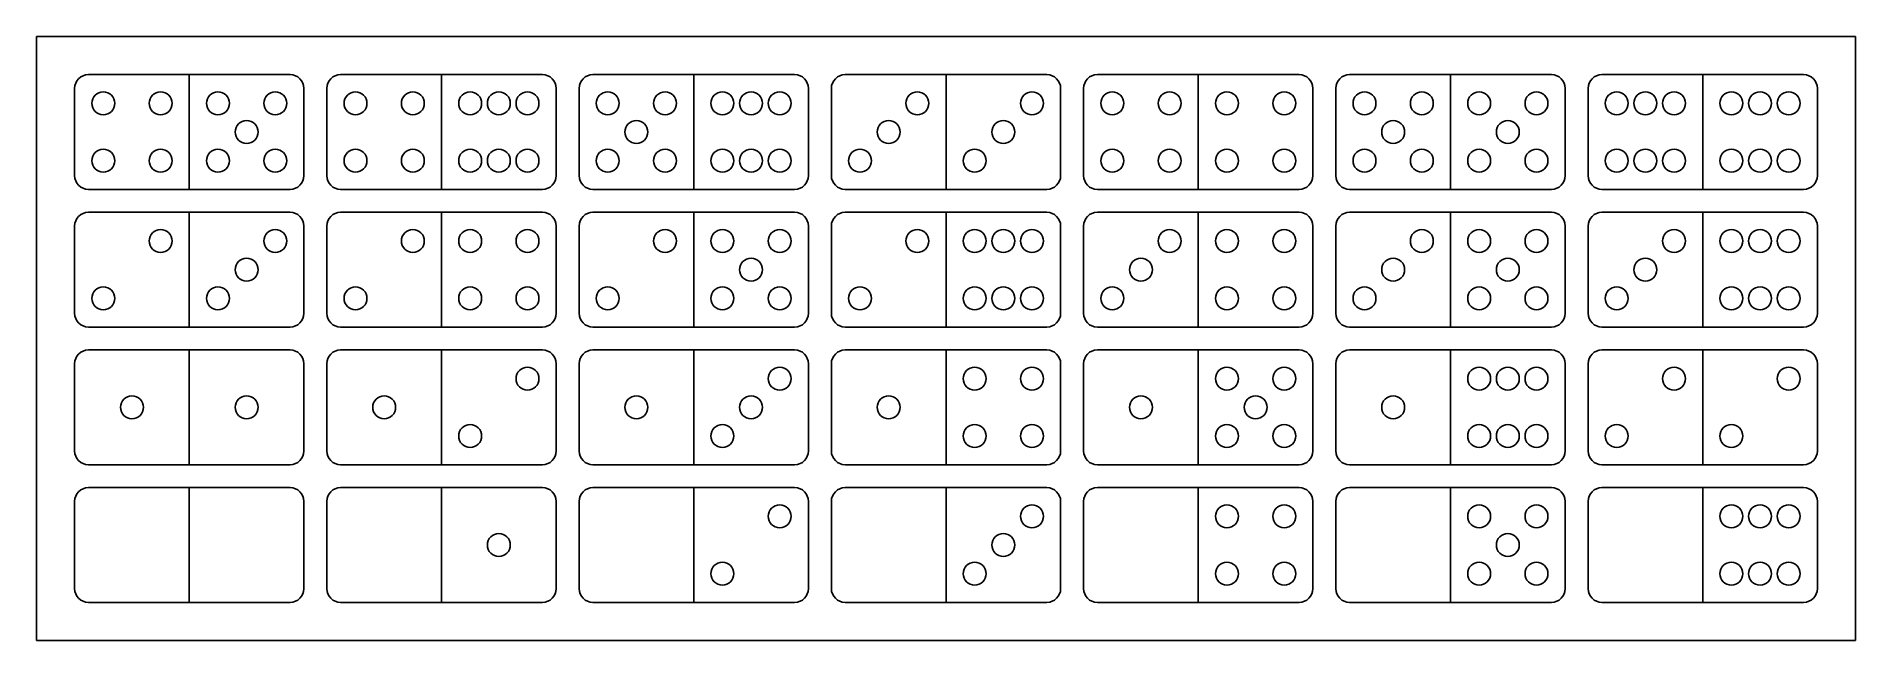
# Model space of a CAD drawing. Extents: x 0 to 238, y 0 to 79.
import ezdxf

# ---------------------------------------------------------------- set-up
doc = ezdxf.new("R2010")
doc.units = 0
doc.layers.add('WHITE', color=7, linetype='CONTINUOUS')
doc.layers.add('YELLOW', color=2, linetype='CONTINUOUS')

msp = doc.modelspace()

# ---------------------------------------------------------------- linework, layer by layer
at = {"layer": 'WHITE', "linetype": 'CONTINUOUS'}
for p, q in [((0, 79), (0, 0)), ((238, 79), (0, 79)), ((238, 0), (238, 79)), ((33.2, 74), (6.8, 74)), ((66.2, 74), (39.8, 74)), ((99.2, 74), (72.8, 74)), ((132.2, 74), (105.8, 74)), ((165.2, 74), (138.8, 74)), ((198.2, 74), (171.8, 74)), ((231.2, 74), (204.8, 74)), ((5, 72.2), (5, 60.8)), ((35, 60.8), (35, 72.2)), ((38, 72.2), (38, 60.8)), ((68, 60.8), (68, 72.2)), ((71, 72.2), (71, 60.8)), ((101, 60.8), (101, 72.2)), ((104, 72.2), (104, 60.8)), ((134, 60.8), (134, 72.2)), ((137, 72.2), (137, 60.8)), ((167, 60.8), (167, 72.2)), ((170, 72.2), (170, 60.8)), ((200, 60.8), (200, 72.2)), ((203, 72.2), (203, 60.8)), ((233, 60.8), (233, 72.2)), ((6.8, 59), (33.2, 59)), ((39.8, 59), (66.2, 59)), ((72.8, 59), (99.2, 59)), ((105.8, 59), (132.2, 59)), ((138.8, 59), (165.2, 59)), ((171.8, 59), (198.2, 59)), ((204.8, 59), (231.2, 59)), ((33.2, 56), (6.8, 56)), ((66.2, 56), (39.8, 56)), ((99.2, 56), (72.8, 56)), ((132.2, 56), (105.8, 56)), ((165.2, 56), (138.8, 56)), ((198.2, 56), (171.8, 56)), ((231.2, 56), (204.8, 56)), ((5, 54.2), (5, 42.8)), ((35, 42.8), (35, 54.2)), ((38, 54.2), (38, 42.8)), ((68, 42.8), (68, 54.2)), ((71, 54.2), (71, 42.8)), ((101, 42.8), (101, 54.2)), ((104, 54.2), (104, 42.8)), ((134, 42.8), (134, 54.2)), ((137, 54.2), (137, 42.8)), ((167, 42.8), (167, 54.2)), ((170, 54.2), (170, 42.8)), ((200, 42.8), (200, 54.2)), ((203, 54.2), (203, 42.8)), ((233, 42.8), (233, 54.2)), ((6.8, 41), (33.2, 41)), ((39.8, 41), (66.2, 41)), ((72.8, 41), (99.2, 41)), ((105.8, 41), (132.2, 41)), ((138.8, 41), (165.2, 41)), ((171.8, 41), (198.2, 41)), ((204.8, 41), (231.2, 41)), ((5, 36.2), (5, 24.8)), ((33.2, 38), (6.8, 38)), ((35, 24.8), (35, 36.2)), ((38, 36.2), (38, 24.8)), ((66.2, 38), (39.8, 38)), ((68, 24.8), (68, 36.2)), ((71, 36.2), (71, 24.8)), ((99.2, 38), (72.8, 38)), ((101, 24.8), (101, 36.2)), ((104, 36.2), (104, 24.8)), ((132.2, 38), (105.8, 38)), ((134, 24.8), (134, 36.2)), ((137, 36.2), (137, 24.8)), ((165.2, 38), (138.8, 38)), ((167, 24.8), (167, 36.2)), ((170, 36.2), (170, 24.8)), ((198.2, 38), (171.8, 38)), ((200, 24.8), (200, 36.2)), ((203, 36.2), (203, 24.8)), ((231.2, 38), (204.8, 38)), ((233, 24.8), (233, 36.2)), ((6.8, 23), (33.2, 23)), ((39.8, 23), (66.2, 23)), ((72.8, 23), (99.2, 23)), ((105.8, 23), (132.2, 23)), ((138.8, 23), (165.2, 23)), ((171.8, 23), (198.2, 23)), ((204.8, 23), (231.2, 23)), ((33.2, 20), (6.8, 20)), ((66.2, 20), (39.8, 20)), ((99.2, 20), (72.8, 20)), ((132.2, 20), (105.8, 20)), ((165.2, 20), (138.8, 20)), ((198.2, 20), (171.8, 20)), ((231.2, 20), (204.8, 20)), ((5, 18.2), (5, 6.8)), ((35, 6.8), (35, 18.2)), ((38, 18.2), (38, 6.8)), ((68, 6.8), (68, 18.2)), ((71, 18.2), (71, 6.8)), ((101, 6.8), (101, 18.2)), ((104, 18.2), (104, 6.8)), ((134, 6.8), (134, 18.2)), ((137, 18.2), (137, 6.8)), ((167, 6.8), (167, 18.2)), ((170, 18.2), (170, 6.8)), ((200, 6.8), (200, 18.2)), ((203, 18.2), (203, 6.8)), ((233, 6.8), (233, 18.2)), ((6.8, 5), (33.2, 5)), ((39.8, 5), (66.2, 5)), ((72.8, 5), (99.2, 5)), ((105.8, 5), (132.2, 5)), ((138.8, 5), (165.2, 5)), ((171.8, 5), (198.2, 5)), ((204.8, 5), (231.2, 5)), ((0, 0), (238, 0))]:
    msp.add_line(p, q, dxfattribs=at)
for centre, start, end in [((6.8, 72.2), 90, 180), ((33.2, 72.2), 0, 90), ((39.8, 72.2), 90, 180), ((66.2, 72.2), 0, 90), ((72.8, 72.2), 90, 180), ((99.2, 72.2), 0, 90), ((105.8, 72.2), 90, 180), ((132.2, 72.2), 0, 90), ((138.8, 72.2), 90, 180), ((165.2, 72.2), 0, 90), ((171.8, 72.2), 90, 180), ((198.2, 72.2), 0, 90), ((204.8, 72.2), 90, 180), ((231.2, 72.2), 0, 90), ((6.8, 60.8), 180, 270), ((33.2, 60.8), -90, 0), ((39.8, 60.8), 180, 270), ((66.2, 60.8), -90, 0), ((72.8, 60.8), 180, 270), ((99.2, 60.8), -90, 0), ((105.8, 60.8), 180, 270), ((132.2, 60.8), -90, 0), ((138.8, 60.8), 180, 270), ((165.2, 60.8), -90, 0), ((171.8, 60.8), 180, 270), ((198.2, 60.8), -90, 0), ((204.8, 60.8), 180, 270), ((231.2, 60.8), -90, 0), ((6.8, 54.2), 90, 180), ((33.2, 54.2), 0, 90), ((39.8, 54.2), 90, 180), ((66.2, 54.2), 0, 90), ((72.8, 54.2), 90, 180), ((99.2, 54.2), 0, 90), ((105.8, 54.2), 90, 180), ((132.2, 54.2), 0, 90), ((138.8, 54.2), 90, 180), ((165.2, 54.2), 0, 90), ((171.8, 54.2), 90, 180), ((198.2, 54.2), 0, 90), ((204.8, 54.2), 90, 180), ((231.2, 54.2), 0, 90), ((6.8, 42.8), 180, 270), ((33.2, 42.8), -90, 0), ((39.8, 42.8), 180, 270), ((66.2, 42.8), -90, 0), ((72.8, 42.8), 180, 270), ((99.2, 42.8), -90, 0), ((105.8, 42.8), 180, 270), ((132.2, 42.8), -90, 0), ((138.8, 42.8), 180, 270), ((165.2, 42.8), -90, 0), ((171.8, 42.8), 180, 270), ((198.2, 42.8), -90, 0), ((204.8, 42.8), 180, 270), ((231.2, 42.8), -90, 0), ((6.8, 36.2), 90, 180), ((33.2, 36.2), 0, 90), ((39.8, 36.2), 90, 180), ((66.2, 36.2), 0, 90), ((72.8, 36.2), 90, 180), ((99.2, 36.2), 0, 90), ((105.8, 36.2), 90, 180), ((132.2, 36.2), 0, 90), ((138.8, 36.2), 90, 180), ((165.2, 36.2), 0, 90), ((171.8, 36.2), 90, 180), ((198.2, 36.2), 0, 90), ((204.8, 36.2), 90, 180), ((231.2, 36.2), 0, 90), ((6.8, 24.8), 180, 270), ((33.2, 24.8), -90, 0), ((39.8, 24.8), 180, 270), ((66.2, 24.8), -90, 0), ((72.8, 24.8), 180, 270), ((99.2, 24.8), -90, 0), ((105.8, 24.8), 180, 270), ((132.2, 24.8), -90, 0), ((138.8, 24.8), 180, 270), ((165.2, 24.8), -90, 0), ((171.8, 24.8), 180, 270), ((198.2, 24.8), -90, 0), ((204.8, 24.8), 180, 270), ((231.2, 24.8), -90, 0), ((6.8, 18.2), 90, 180), ((33.2, 18.2), 0, 90), ((39.8, 18.2), 90, 180), ((66.2, 18.2), 0, 90), ((72.8, 18.2), 90, 180), ((99.2, 18.2), 0, 90), ((105.8, 18.2), 90, 180), ((132.2, 18.2), 0, 90), ((138.8, 18.2), 90, 180), ((165.2, 18.2), 0, 90), ((171.8, 18.2), 90, 180), ((198.2, 18.2), 0, 90), ((204.8, 18.2), 90, 180), ((231.2, 18.2), 0, 90), ((6.8, 6.8), 180, 270), ((33.2, 6.8), -90, 0), ((39.8, 6.8), 180, 270), ((66.2, 6.8), -90, 0), ((72.8, 6.8), 180, 270), ((99.2, 6.8), -90, 0), ((105.8, 6.8), 180, 270), ((132.2, 6.8), -90, 0), ((138.8, 6.8), 180, 270), ((165.2, 6.8), -90, 0), ((171.8, 6.8), 180, 270), ((198.2, 6.8), -90, 0), ((204.8, 6.8), 180, 270), ((231.2, 6.8), -90, 0)]:
    msp.add_arc(centre, 1.8, start, end, dxfattribs=at)
at = {"layer": 'YELLOW', "linetype": 'CONTINUOUS'}
for p, q in [((20, 59), (20, 74)), ((53, 59), (53, 74)), ((86, 59), (86, 74)), ((119, 59), (119, 74)), ((152, 59), (152, 74)), ((185, 59), (185, 74)), ((218, 59), (218, 74)), ((20, 41), (20, 56)), ((53, 41), (53, 56)), ((86, 41), (86, 56)), ((119, 41), (119, 56)), ((152, 41), (152, 56)), ((185, 41), (185, 56)), ((218, 41), (218, 56)), ((20, 23), (20, 38)), ((53, 23), (53, 38)), ((86, 23), (86, 38)), ((119, 23), (119, 38)), ((152, 23), (152, 38)), ((185, 23), (185, 38)), ((218, 23), (218, 38)), ((20, 5), (20, 20)), ((53, 5), (53, 20)), ((86, 5), (86, 20)), ((119, 5), (119, 20)), ((152, 5), (152, 20)), ((185, 5), (185, 20)), ((218, 5), (218, 20))]:
    msp.add_line(p, q, dxfattribs=at)
for centre in [(8.75, 70.25), (16.25, 70.25), (23.75, 70.25), (31.25, 70.25), (41.75, 70.25), (49.25, 70.25), (56.75, 70.25), (60.5, 70.25), (64.25, 70.25), (74.75, 70.25), (82.25, 70.25), (89.75, 70.25), (93.5, 70.25), (97.25, 70.25), (115.25, 70.25), (130.25, 70.25), (140.75, 70.25), (148.25, 70.25), (155.75, 70.25), (163.25, 70.25), (173.75, 70.25), (181.25, 70.25), (188.75, 70.25), (196.25, 70.25), (206.75, 70.25), (210.5, 70.25), (214.25, 70.25), (221.75, 70.25), (225.5, 70.25), (229.25, 70.25), (27.5, 66.5), (78.5, 66.5), (111.5, 66.5), (126.5, 66.5), (177.5, 66.5), (192.5, 66.5), (8.75, 62.75), (16.25, 62.75), (23.75, 62.75), (31.25, 62.75), (41.75, 62.75), (49.25, 62.75), (56.75, 62.75), (60.5, 62.75), (64.25, 62.75), (74.75, 62.75), (82.25, 62.75), (89.75, 62.75), (93.5, 62.75), (97.25, 62.75), (107.75, 62.75), (122.75, 62.75), (140.75, 62.75), (148.25, 62.75), (155.75, 62.75), (163.25, 62.75), (173.75, 62.75), (181.25, 62.75), (188.75, 62.75), (196.25, 62.75), (206.75, 62.75), (210.5, 62.75), (214.25, 62.75), (221.75, 62.75), (225.5, 62.75), (229.25, 62.75), (16.25, 52.25), (31.25, 52.25), (49.25, 52.25), (56.75, 52.25), (64.25, 52.25), (82.25, 52.25), (89.75, 52.25), (97.25, 52.25), (115.25, 52.25), (122.75, 52.25), (126.5, 52.25), (130.25, 52.25), (148.25, 52.25), (155.75, 52.25), (163.25, 52.25), (181.25, 52.25), (188.75, 52.25), (196.25, 52.25), (214.25, 52.25), (221.75, 52.25), (225.5, 52.25), (229.25, 52.25), (27.5, 48.5), (93.5, 48.5), (144.5, 48.5), (177.5, 48.5), (192.5, 48.5), (210.5, 48.5), (8.75, 44.75), (23.75, 44.75), (41.75, 44.75), (56.75, 44.75), (64.25, 44.75), (74.75, 44.75), (89.75, 44.75), (97.25, 44.75), (107.75, 44.75), (122.75, 44.75), (126.5, 44.75), (130.25, 44.75), (140.75, 44.75), (155.75, 44.75), (163.25, 44.75), (173.75, 44.75), (188.75, 44.75), (196.25, 44.75), (206.75, 44.75), (221.75, 44.75), (225.5, 44.75), (229.25, 44.75), (64.25, 34.25), (97.25, 34.25), (122.75, 34.25), (130.25, 34.25), (155.75, 34.25), (163.25, 34.25), (188.75, 34.25), (192.5, 34.25), (196.25, 34.25), (214.25, 34.25), (229.25, 34.25), (12.5, 30.5), (27.5, 30.5), (45.5, 30.5), (78.5, 30.5), (93.5, 30.5), (111.5, 30.5), (144.5, 30.5), (159.5, 30.5), (177.5, 30.5), (56.75, 26.75), (89.75, 26.75), (122.75, 26.75), (130.25, 26.75), (155.75, 26.75), (163.25, 26.75), (188.75, 26.75), (192.5, 26.75), (196.25, 26.75), (206.75, 26.75), (221.75, 26.75), (97.25, 16.25), (130.25, 16.25), (155.75, 16.25), (163.25, 16.25), (188.75, 16.25), (196.25, 16.25), (221.75, 16.25), (225.5, 16.25), (229.25, 16.25), (60.5, 12.5), (126.5, 12.5), (192.5, 12.5), (89.75, 8.75), (122.75, 8.75), (155.75, 8.75), (163.25, 8.75), (188.75, 8.75), (196.25, 8.75), (221.75, 8.75), (225.5, 8.75), (229.25, 8.75)]:
    msp.add_circle(centre, 1.5, dxfattribs=at)

doc.saveas('drawing.dxf')
